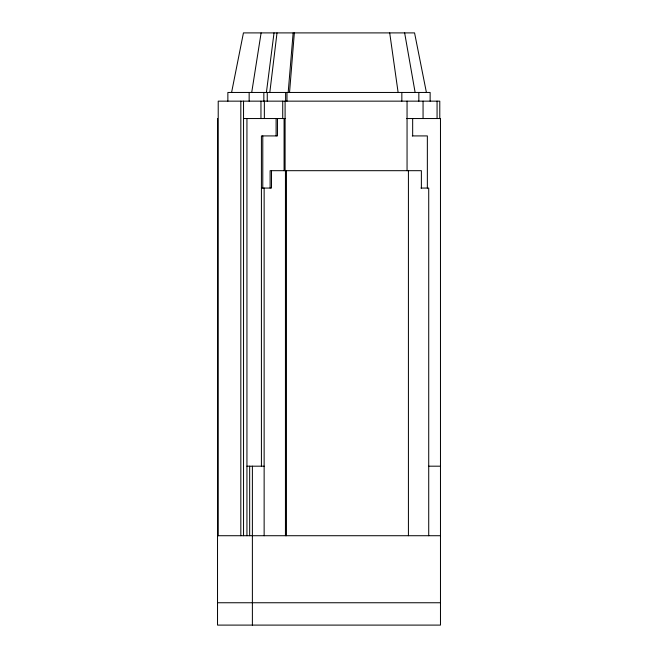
<?xml version="1.0" encoding="UTF-8"?>
<svg xmlns="http://www.w3.org/2000/svg" width="658" height="658" viewBox="0 0 658 658"><rect width="100%" height="100%" fill="white"/><g stroke="black" fill="none" stroke-linecap="round" stroke-linejoin="round"><path stroke-width="0.99" d="M289.545 92.457L294.34 32.9M288.179 92.457L293.147 32.9M269.813 92.457L277.01 32.9M266.408 92.457L274.024 32.9M251.71 92.457L261.111 32.9M231.591 92.457L243.435 32.9L414.565 32.9L426.409 92.457M243.542 118.539L285.095 118.539M406.578 118.539L440.473 118.539L440.473 625.1L217.527 625.1L217.527 118.539M412.278 135.918L427.355 135.918L427.355 188.065M261.415 188.065L271.491 188.065L271.491 170.685M420.931 188.065L428.72 188.065L428.72 535.719M246.939 466.185L264.138 466.185M428.72 466.185L440.473 466.185M217.527 535.719L440.473 535.719M217.527 602.753L440.473 602.753M404.645 32.9L415.124 92.457M389.709 32.9L398.115 92.457M439.783 118.621L439.783 101.151L218.217 101.151L218.217 535.719M437.068 101.151L437.068 118.539M430.135 101.151L430.135 92.457L227.865 92.457L227.865 101.151M423.061 101.151L423.061 118.539M421.375 188.065L421.375 170.685L270.125 170.685L270.125 188.065M418.842 92.457L418.842 101.151M412.665 118.539L412.665 135.918M408.421 170.685L408.421 535.719M407.055 101.151L407.055 170.685M401.841 92.457L401.841 101.151M286.978 92.457L286.978 101.151M286.452 170.685L286.452 535.719M285.621 92.457L285.621 101.151M285.449 170.685L285.449 535.719M285.095 101.151L285.095 170.685M284.083 118.539L284.083 170.685M282.726 101.151L282.726 118.539M277.47 118.539L277.47 135.918L261.415 135.918L261.415 466.185M276.113 118.539L276.113 135.918M267.255 92.457L267.255 101.151M264.351 101.151L264.351 118.539M264.138 188.065L264.138 535.719M263.85 92.457L263.85 101.151M262.781 135.918L262.781 188.065M260.955 101.151L260.955 118.539M252.384 466.185L252.384 625.1M249.662 466.185L249.662 535.719M249.152 92.457L249.152 101.151M246.939 118.539L246.939 535.719M243.542 101.151L243.542 535.719M240.82 101.151L240.82 535.719"/></g></svg>
